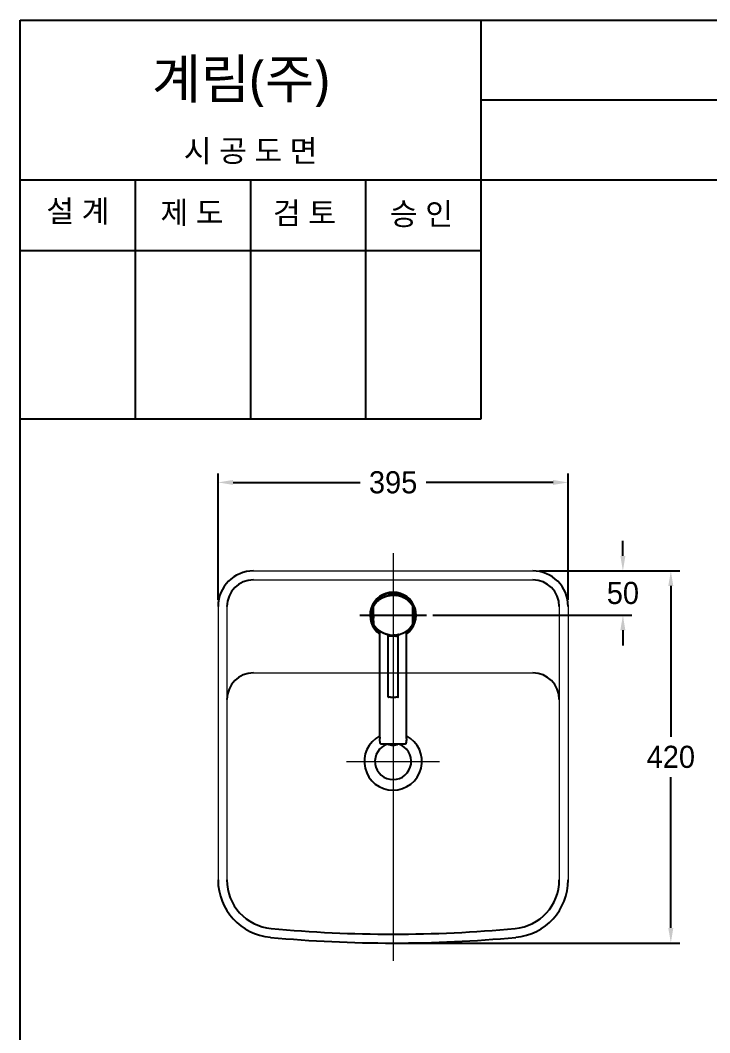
# Model space of a CAD drawing. Header units: millimetres. Extents: x 0 to 1800, y -67 to 2530.
# Drawn here: x 0 to 778, y 1387 to 2530 of the extents above; entities that cross this region are included whole.
import ezdxf
from ezdxf.enums import TextEntityAlignment as Align
from ezdxf.lldxf.tags import DXFTag

# ---------------------------------------------------------------- set-up
doc = ezdxf.new("R2010")
doc.units = ezdxf.units.MM
doc.layers.get('Defpoints').update_dxf_attribs({"color": 1})
for name, color, linetype in [('TEXT', 7, 'Continuous'), ('내부선 및 부속', 4, 'Continuous'), ('도각라인', 7, 'Continuous'), ('외형선', 3, 'Continuous'), ('중심선', 1, 'DASHED')]:
    doc.layers.add(name, color=color, linetype=linetype)
doc.styles.add('____', font='')
doc.styles.add('맑은고딕_통일', font='malgun.ttf', dxfattribs={"height": 25})
doc.styles.get('____').set_extended_font_data('굴림')
tags = doc.linetypes.add('DASHDOT', pattern=[70, 31, -13, 13, -13]).pattern_tags.tags
tags[10:11] = [DXFTag(74, 4), DXFTag(75, 0), DXFTag(340, '0'), DXFTag(46, 0.0), DXFTag(50, 0.0), DXFTag(44, 0.0), DXFTag(45, 0.0)]
tags[8:9] = [DXFTag(74, 4), DXFTag(75, 0), DXFTag(340, '0'), DXFTag(46, 0.0), DXFTag(50, 0.0), DXFTag(44, 0.0), DXFTag(45, 0.0)]
tags[6:7] = [DXFTag(74, 4), DXFTag(75, 0), DXFTag(340, '0'), DXFTag(46, 0.0), DXFTag(50, 0.0), DXFTag(44, 0.0), DXFTag(45, 0.0)]
tags[4:5] = [DXFTag(74, 4), DXFTag(75, 0), DXFTag(340, '0'), DXFTag(46, 0.0), DXFTag(50, 0.0), DXFTag(44, 0.0), DXFTag(45, 0.0)]
tags = doc.linetypes.add('DASHED', pattern=[25.72, 12.86, -12.86]).pattern_tags.tags
tags[6:7] = [DXFTag(74, 4), DXFTag(75, 0), DXFTag(340, '0'), DXFTag(46, 0.0), DXFTag(50, 0.0), DXFTag(44, 0.0), DXFTag(45, 0.0)]
tags[4:5] = [DXFTag(74, 4), DXFTag(75, 0), DXFTag(340, '0'), DXFTag(46, 0.0), DXFTag(50, 0.0), DXFTag(44, 0.0), DXFTag(45, 0.0)]
doc.dimstyles.new('MSADIM', dxfattribs={"dimtxt": 33, "dimasz": 17, "dimexe": 10, "dimexo": 7.5, "dimgap": 10, "dimtad": 0, "dimtih": 1, "dimtoh": 1, "dimdec": 0, "dimzin": 1, "dimdsep": 46, "dimtxsty": '____', "dimcen": 11.25, "dimadec": 0, "dimazin": 0, "dimtfac": 1, "dimtdec": 0, "dimtix": 1, "dimtmove": 0, "dimatfit": 3, "dimfxl": 0, "dimtolj": 1, "dimtzin": 1, "dimarcsym": 0})

# ---------------------------------------------------------------- blocks, each defined once
blk = doc.blocks.new('*D1')
at = {"color": 0, "lineweight": -2}
for p, q in [((585.7, 1908.4), (744.1, 1908.4)), ((734.1, 1891.4), (734.1, 1721.3)), ((734.1, 1505.4), (734.1, 1675.6)), ((428.2, 1488.4), (744.1, 1488.4))]:
    blk.add_line(p, q, dxfattribs=at)
at = {"color": 0}
for points in [[(731.2, 1891.4), (736.9, 1891.4), (734.1, 1908.4)], [(731.2, 1505.4), (736.9, 1505.4), (734.1, 1488.4)]]:
    blk.add_solid(points, dxfattribs=at)
at = {"layer": 'Defpoints', "color": 0}
for p in [(578.2, 1908.4), (734.1, 1908.4), (420.7, 1488.4)]:
    blk.add_point(p, dxfattribs=at)
at = {"color": 0, "insert": (734.1, 1698.4), "char_height": 25, "attachment_point": 5, "style": '____'}
blk.add_mtext('\\A1;420', dxfattribs=at)
blk = doc.blocks.new('*D2')
at = {"color": 0, "lineweight": -2}
for p, q in [((223.2, 1875.9), (223.2, 2018.3)), ((618.2, 1875.9), (618.2, 2018.3)), ((240.2, 2008.3), (383.4, 2008.3)), ((601.2, 2008.3), (458, 2008.3))]:
    blk.add_line(p, q, dxfattribs=at)
at = {"color": 0}
for points in [[(240.2, 2011.1), (240.2, 2005.5), (223.2, 2008.3)], [(601.2, 2011.1), (601.2, 2005.5), (618.2, 2008.3)]]:
    blk.add_solid(points, dxfattribs=at)
at = {"layer": 'Defpoints', "color": 0}
for p in [(618.2, 2008.3), (223.2, 1868.4), (618.2, 1868.4)]:
    blk.add_point(p, dxfattribs=at)
at = {"color": 0, "insert": (420.7, 2008.3), "char_height": 25, "attachment_point": 5, "style": '____'}
blk.add_mtext('\\A1;395', dxfattribs=at)
blk = doc.blocks.new('*D3')
at = {"color": 0, "lineweight": -2}
for p, q in [((680, 1925.4), (680, 1942.4)), ((585.7, 1908.4), (690, 1908.4)), ((465.7, 1858.4), (690, 1858.4)), ((680, 1841.4), (680, 1824.4))]:
    blk.add_line(p, q, dxfattribs=at)
at = {"color": 0}
for points in [[(677.1, 1925.4), (682.8, 1925.4), (680, 1908.4)], [(677.1, 1841.4), (682.8, 1841.4), (680, 1858.4)]]:
    blk.add_solid(points, dxfattribs=at)
at = {"layer": 'Defpoints', "color": 0}
for p in [(578.2, 1908.4), (680, 1908.4), (458.2, 1858.4)]:
    blk.add_point(p, dxfattribs=at)
at = {"color": 0, "insert": (680, 1883.4), "char_height": 25, "attachment_point": 5, "style": '____'}
blk.add_mtext('\\A1;50', dxfattribs=at)

msp = doc.modelspace()

# ---------------------------------------------------------------- linework, layer by layer
at = {"layer": '내부선 및 부속', "lineweight": 18}
for p, q in [((263.2, 1898.4), (578.2, 1898.4)), ((233.2, 1868.4), (233.2, 1559.6)), ((608.2, 1868.4), (608.2, 1559.6)), ((263.2, 1793.4), (578.2, 1793.4))]:
    msp.add_line(p, q, dxfattribs=at)
at = {"layer": '내부선 및 부속', "linetype": 'Continuous', "extrusion": (-1, 3.06162e-16, 0)}
for p, q in [((416.4, 1882), (416.4, 1881)), ((416.4, 1882), (420.8, 1882)), ((416.4, 1881), (420.8, 1881)), ((417.7, 1881), (417.7, 1880.8)), ((420.7, 1884.4), (420.7, 1883.4)), ((420.8, 1882), (425.1, 1882)), ((420.8, 1881), (420.8, 1882)), ((420.8, 1881), (425.1, 1881)), ((423.8, 1880.9), (423.8, 1881)), ((425.1, 1881), (425.1, 1882)), ((405.7, 1720.9), (405.7, 1840.5)), ((435.7, 1720.9), (435.7, 1840.5)), ((414.9, 1835.6), (414.9, 1766.3)), ((426.6, 1766.3), (426.6, 1835.6)), ((417.9, 1765.8), (415.4, 1765.8)), ((417.9, 1765.8), (423.6, 1765.8)), ((426.1, 1765.8), (423.6, 1765.8)), ((405.7, 1720.9), (405.7, 1719.2)), ((435.7, 1719.2), (435.7, 1720.9)), ((406.8, 1713.2), (420.7, 1713.2)), ((420.7, 1713.2), (434.7, 1713.2))]:
    msp.add_line(p, q, dxfattribs=at)
at = {"layer": '내부선 및 부속', "linetype": 'DASHDOT'}
msp.add_line((383.2, 1858.4), (458.2, 1858.4), dxfattribs=at)
at = {"layer": '내부선 및 부속'}
for centre, radius, start, end in [((263.2, 1868.4), 30, 90, 180), ((578.2, 1868.4), 30, 0, 90), ((263.2, 1763.4), 30, 90, 180), ((578.2, 1763.4), 30, 0, 90), ((420.7, 1693.4), 32.5, 117.4864, 62.5136), ((420.7, 1693.4), 20.5, 107.0461, 72.9539), ((288.2, 1559.6), 55, 180, 264.7021), ((553.2, 1559.6), 55, 275.2979, 0), ((420.7, 2988.4), 1490, 264.7021, 275.2979)]:
    msp.add_arc(centre, radius, start, end, dxfattribs=at)
at = {"layer": '내부선 및 부속', "linetype": 'Continuous'}
for centre, radius, start, end in [((420.7, 1858.4), 26, 90, 234.765), ((420.7, 1858.4), 25, 90, 233.1281), ((420.7, 1863.3), 19.2, 99.7692, 103.1156), ((420.7, 1863.3), 19.2, 90, 95.2432), ((420.7, 1858.4), 26, 305.235, 90), ((420.7, 1858.4), 25, 306.8719, 90), ((420.7, 1863.3), 19.2, 84.7749, 90), ((420.7, 1863.3), 19.2, 76.8844, 80.2618), ((415.4, 1766.3), 0.5, 180, 270), ((426.1, 1766.3), 0.5, 270, 0)]:
    msp.add_arc(centre, radius, start, end, dxfattribs=at)
at = {"layer": '내부선 및 부속', "linetype": 'Continuous', "extrusion": (0, 0, -1)}
for start, end in [(74.2191, 81.9112), (98.0888, 101.3034), (350.1619, 10.3106), (170.3222, 189.7144)]:
    msp.add_arc((-420.7, 1858.4), 22.8, start, end, dxfattribs=at)
at = {"layer": '내부선 및 부속', "linetype": 'Continuous'}
for centre, major_axis, ratio, start_param, end_param in [((420.7, 1863.3), (0, 19.2), 0.015039, 6.054274, 6.283185), ((420.7, 1721.2), (-11.8, 0), 0.803557, 1.010091, 1.570796), ((420.7, 1721.2), (-11.8, 0), 0.803557, 1.570796, 2.131502)]:
    msp.add_ellipse(centre, major_axis=major_axis, ratio=ratio, start_param=start_param, end_param=end_param, dxfattribs=at)
at = {"layer": '내부선 및 부속', "linetype": 'Continuous', "extrusion": (0, 0, -1)}
for centre, start_param, end_param in [((420.7, 1720.9), 1.570796, 1.57082), ((420.7, 1719.2), 1.308008, 1.570812), ((420.7, 1719.2), 4.712373, 4.975177)]:
    msp.add_ellipse(centre, major_axis=(0, -20.2), ratio=0.740741, start_param=start_param, end_param=end_param, dxfattribs=at)
at = {"layer": '내부선 및 부속', "linetype": 'Continuous'}
for points, knots in [([(404.6, 1875.5), (404.5, 1875.4), (403.6, 1874.8), (402.1, 1873.4), (400.1, 1871.2), (398.9, 1869.5), (398.4, 1868.5)], [0, 0, 0, 0, 0.059469, 0.340099, 0.661695, 1, 1, 1, 1]), ([(404.6, 1875.5), (404.7, 1875.6), (404.9, 1875.7), (405.2, 1876), (405.8, 1876.4), (406.5, 1876.9), (407.1, 1877.3), (407.9, 1877.7), (408.7, 1878.1), (409.5, 1878.6), (410.1, 1878.8), (410.6, 1879), (410.8, 1879.1), (411, 1879.2), (411.2, 1879.3), (411.4, 1879.4), (411.6, 1879.4), (411.8, 1879.5), (412, 1879.6), (412.2, 1879.6), (412.3, 1879.7), (412.5, 1879.8), (412.7, 1879.8), (412.9, 1879.9), (413.1, 1880), (413.3, 1880), (413.5, 1880.1), (413.7, 1880.1), (413.9, 1880.2), (414.1, 1880.2), (414.3, 1880.3), (414.4, 1880.3), (414.6, 1880.4), (414.8, 1880.4), (415, 1880.4), (415.2, 1880.5), (415.4, 1880.5), (415.6, 1880.6), (415.7, 1880.6), (415.9, 1880.6), (416.1, 1880.7), (416.3, 1880.7), (416.5, 1880.7), (416.6, 1880.8), (416.8, 1880.8), (417, 1880.8), (417.2, 1880.8), (417.3, 1880.9), (417.5, 1880.9), (417.7, 1880.9), (417.8, 1880.9), (418, 1880.9), (418.2, 1881), (418.3, 1881), (418.5, 1881), (418.7, 1881), (418.8, 1881), (419, 1881), (419.2, 1881), (419.3, 1881), (419.5, 1881), (419.6, 1881.1), (419.8, 1881.1), (420, 1881.1), (420.1, 1881.1), (420.3, 1881.1), (420.4, 1881.1), (420.6, 1881.1), (420.7, 1881.1), (420.7, 1881.1)], [0, 0, 0, 0, 0.005294, 0.043779, 0.084881, 0.128601, 0.174936, 0.223886, 0.275451, 0.329629, 0.386419, 0.398888, 0.411291, 0.423627, 0.435897, 0.4481, 0.460236, 0.472306, 0.48431, 0.496247, 0.508117, 0.519921, 0.531658, 0.543329, 0.554934, 0.566472, 0.577944, 0.589349, 0.600688, 0.611961, 0.623168, 0.634308, 0.645382, 0.65639, 0.667331, 0.678206, 0.689016, 0.699759, 0.710435, 0.721046, 0.73159, 0.742068, 0.752481, 0.762826, 0.773106, 0.78332, 0.793467, 0.803549, 0.813564, 0.823513, 0.833396, 0.843213, 0.852964, 0.862649, 0.872268, 0.88182, 0.891307, 0.900728, 0.910082, 0.919371, 0.928593, 0.93775, 0.946841, 0.955865, 0.964824, 0.973717, 0.982544, 0.991305, 1, 1, 1, 1]), ([(419, 1882.4), (419, 1882.4), (419, 1882.4), (419, 1882.4), (419, 1882.4), (418.9, 1882.4), (418.9, 1882.4), (418.9, 1882.4), (418.9, 1882.4), (418.9, 1882.4), (418.9, 1882.4), (418.9, 1882.4), (418.8, 1882.4), (418.8, 1882.4), (418.8, 1882.4), (418.8, 1882.4), (418.8, 1882.4), (418.7, 1882.3), (418.7, 1882.3), (418.6, 1882.3), (418.6, 1882.3), (418.6, 1882.3), (418.6, 1882.3), (418.5, 1882.3), (418.5, 1882.3), (418.4, 1882.3), (418.4, 1882.3), (418.4, 1882.3), (418.4, 1882.3), (418.3, 1882.3), (418.3, 1882.3), (418.2, 1882.3), (418.2, 1882.3), (418.2, 1882.3), (418.1, 1882.3), (418.1, 1882.3), (418.1, 1882.3), (418, 1882.3), (418, 1882.2), (417.9, 1882.2), (417.9, 1882.2), (417.9, 1882.2), (417.9, 1882.2), (417.9, 1882.2), (417.8, 1882.2), (417.8, 1882.2), (417.7, 1882.2), (417.7, 1882.2), (417.7, 1882.2), (417.6, 1882.2), (417.6, 1882.2), (417.6, 1882.2), (417.6, 1882.2), (417.6, 1882.2), (417.5, 1882.2), (417.5, 1882.2), (417.5, 1882.2), (417.5, 1882.2), (417.5, 1882.2), (417.5, 1882.2), (417.5, 1882.2)], [0, 0, 0, 0, 0.0625, 0.0625, 0.09375, 0.09375, 0.109375, 0.109375, 0.125, 0.125, 0.1875, 0.1875, 0.203125, 0.203125, 0.21875, 0.21875, 0.25, 0.25, 0.3125, 0.3125, 0.328125, 0.328125, 0.34375, 0.375, 0.40625, 0.40625, 0.421875, 0.421875, 0.4375, 0.4375, 0.5, 0.5, 0.53125, 0.53125, 0.546875, 0.546875, 0.5625, 0.5625, 0.625, 0.625, 0.640625, 0.640625, 0.65625, 0.65625, 0.6875, 0.6875, 0.75, 0.75, 0.78125, 0.78125, 0.8125, 0.84375, 0.84375, 0.875, 0.875, 0.9375, 0.9375, 0.96875, 0.96875, 1, 1, 1, 1]), ([(441.4, 1871), (441.4, 1871), (441.3, 1871), (441.3, 1871.1), (441.2, 1871.2), (441.1, 1871.3), (441.1, 1871.4), (441, 1871.5), (440.9, 1871.5), (440.9, 1871.6), (440.8, 1871.7), (440.7, 1871.8), (440.7, 1871.9), (440.6, 1871.9), (440.5, 1872), (440.4, 1872.1), (440.4, 1872.2), (440.3, 1872.3), (440.2, 1872.4), (440.1, 1872.5), (440.1, 1872.5), (440, 1872.6), (439.9, 1872.7), (439.8, 1872.8), (439.8, 1872.9), (439.7, 1873), (439.6, 1873), (439.5, 1873.1), (439.4, 1873.2), (439.4, 1873.3), (439.3, 1873.4), (439.2, 1873.5), (439.1, 1873.5), (439, 1873.6), (438.9, 1873.7), (438.9, 1873.8), (438.7, 1873.9), (438.5, 1874.1), (438.3, 1874.3), (438.1, 1874.5), (437.8, 1874.7), (437.6, 1874.9), (437.3, 1875.1), (437.1, 1875.4), (436.8, 1875.6), (436.6, 1875.7), (436.3, 1875.9), (436, 1876.1), (435.8, 1876.3), (435.5, 1876.5), (435.3, 1876.7), (435, 1876.9), (434.7, 1877), (434.4, 1877.2), (434.2, 1877.4), (433.9, 1877.5), (433.6, 1877.7), (433.4, 1877.8), (433.3, 1877.9), (433.3, 1877.9), (433.3, 1877.9), (433.3, 1877.9), (433.3, 1877.9), (433.3, 1877.9), (433.3, 1877.9), (433.3, 1877.9), (433.3, 1877.9), (433.3, 1877.9), (433.2, 1877.9), (433.2, 1877.9), (433.2, 1877.9), (433.2, 1877.9), (433.2, 1877.9), (433.2, 1877.9), (433.2, 1877.9), (433.1, 1877.9), (433.1, 1878), (433.1, 1878), (433.1, 1878), (433.1, 1878), (433, 1878), (433, 1878), (433, 1878), (433, 1878), (433, 1878.1), (432.9, 1878.1), (432.9, 1878.1), (432.9, 1878.1), (432.8, 1878.1), (432.8, 1878.1), (432.8, 1878.1), (432.7, 1878.2), (432.7, 1878.2), (432.7, 1878.2), (432.6, 1878.2), (432.6, 1878.2), (432.6, 1878.2), (432.5, 1878.3), (432.5, 1878.3), (432.5, 1878.3), (432.4, 1878.3), (432.4, 1878.3), (432.3, 1878.4), (432.3, 1878.4), (432.3, 1878.4), (432.2, 1878.4), (432.2, 1878.4), (432.1, 1878.5), (432.1, 1878.5), (432, 1878.5), (432, 1878.5), (431.9, 1878.6), (431.9, 1878.6), (431.8, 1878.6), (431.8, 1878.6), (431.7, 1878.7), (431.7, 1878.7), (431.6, 1878.7), (431.6, 1878.7), (431.5, 1878.8), (431.4, 1878.8), (431.4, 1878.8), (431.3, 1878.8), (431.3, 1878.9), (431.2, 1878.9), (431.1, 1878.9), (431.1, 1879), (431, 1879), (430.9, 1879), (430.9, 1879), (430.8, 1879.1), (430.7, 1879.1), (430.7, 1879.1), (430.6, 1879.2), (430.5, 1879.2), (430.4, 1879.2), (430.4, 1879.2), (430.3, 1879.3), (430.2, 1879.3), (430.1, 1879.3), (430.1, 1879.4), (430, 1879.4), (429.9, 1879.4), (429.8, 1879.4), (429.7, 1879.5), (429.7, 1879.5), (429.6, 1879.5), (429.5, 1879.6), (429.4, 1879.6), (429.3, 1879.6), (429.2, 1879.7), (429.1, 1879.7), (429.1, 1879.7), (429, 1879.8), (428.9, 1879.8), (428.8, 1879.8), (428.7, 1879.8), (428.6, 1879.9), (428.5, 1879.9), (428.4, 1879.9), (428.3, 1880), (428.2, 1880), (428.1, 1880), (428, 1880.1), (427.9, 1880.1), (427.8, 1880.1), (427.7, 1880.1), (427.6, 1880.2), (427.5, 1880.2), (427.4, 1880.2), (427.2, 1880.3), (427.1, 1880.3), (427, 1880.3), (426.9, 1880.3), (426.8, 1880.4), (426.7, 1880.4), (426.6, 1880.4), (426.5, 1880.4), (426.3, 1880.5), (426.2, 1880.5), (426.1, 1880.5), (426, 1880.5), (425.9, 1880.6), (425.7, 1880.6), (425.6, 1880.6), (425.5, 1880.6), (425.4, 1880.7), (425.2, 1880.7), (425.1, 1880.7), (425, 1880.7), (424.8, 1880.8), (424.7, 1880.8), (424.6, 1880.8), (424.4, 1880.8), (424.3, 1880.8), (424.2, 1880.9), (424, 1880.9), (423.9, 1880.9), (423.8, 1880.9), (423.6, 1880.9), (423.5, 1880.9), (423.3, 1881), (423.2, 1881), (423, 1881), (422.9, 1881), (422.7, 1881), (422.6, 1881), (422.4, 1881), (422.3, 1881), (422.1, 1881), (422, 1881), (421.8, 1881.1), (421.7, 1881.1), (421.5, 1881.1), (421.4, 1881.1), (421.2, 1881.1), (421, 1881.1), (420.9, 1881.1), (420.8, 1881.1), (420.7, 1881.1)], [0, 0, 0, 0, 0.003831, 0.008206, 0.012603, 0.017022, 0.021464, 0.025928, 0.030415, 0.034923, 0.039454, 0.044007, 0.048582, 0.053178, 0.057796, 0.062435, 0.067096, 0.071779, 0.076482, 0.081207, 0.085952, 0.090718, 0.095505, 0.100312, 0.105139, 0.109986, 0.114852, 0.119738, 0.124643, 0.129567, 0.13451, 0.139471, 0.144451, 0.149448, 0.154463, 0.159496, 0.164547, 0.178082, 0.191602, 0.205107, 0.218601, 0.232085, 0.245563, 0.259036, 0.272507, 0.285978, 0.299452, 0.312931, 0.326419, 0.339917, 0.35343, 0.366961, 0.38051, 0.394075, 0.407654, 0.421243, 0.43484, 0.448442, 0.448554, 0.448708, 0.448903, 0.44914, 0.449419, 0.44974, 0.450102, 0.450506, 0.450952, 0.451439, 0.451968, 0.452539, 0.453152, 0.453806, 0.454502, 0.455239, 0.456019, 0.45684, 0.457702, 0.458607, 0.459553, 0.460541, 0.46157, 0.462641, 0.463754, 0.464909, 0.466105, 0.467343, 0.468622, 0.469943, 0.471306, 0.47271, 0.474156, 0.475644, 0.477173, 0.478744, 0.480356, 0.48201, 0.483706, 0.485443, 0.487221, 0.489041, 0.490903, 0.492805, 0.49475, 0.496735, 0.498762, 0.50083, 0.50294, 0.50509, 0.507282, 0.509515, 0.51179, 0.514105, 0.516461, 0.518859, 0.521298, 0.523777, 0.526298, 0.52886, 0.531463, 0.534107, 0.536792, 0.539518, 0.542285, 0.545093, 0.547942, 0.550832, 0.553764, 0.556736, 0.559749, 0.562803, 0.565898, 0.569034, 0.572211, 0.575429, 0.578689, 0.581989, 0.58533, 0.588713, 0.592136, 0.5956, 0.599106, 0.602652, 0.606239, 0.609868, 0.613537, 0.617247, 0.620999, 0.624791, 0.628624, 0.632499, 0.636414, 0.64037, 0.644367, 0.648406, 0.652485, 0.656605, 0.660767, 0.664969, 0.669212, 0.673496, 0.677822, 0.682188, 0.686596, 0.691044, 0.695534, 0.700064, 0.704636, 0.709249, 0.713903, 0.718598, 0.723335, 0.728112, 0.732931, 0.737791, 0.742692, 0.747635, 0.752619, 0.757644, 0.762711, 0.767819, 0.772969, 0.77816, 0.783393, 0.788667, 0.793983, 0.799341, 0.804741, 0.810182, 0.815665, 0.821191, 0.826758, 0.832367, 0.838018, 0.843712, 0.849448, 0.855226, 0.861047, 0.86691, 0.872815, 0.878763, 0.884754, 0.890788, 0.896864, 0.902984, 0.909146, 0.915352, 0.921601, 0.927893, 0.934229, 0.940608, 0.947031, 0.953498, 0.960008, 0.966563, 0.973162, 0.979805, 0.986492, 0.993224, 1, 1, 1, 1]), ([(420.7, 1881.1), (420.7, 1881.1), (420.7, 1881.1), (420.7, 1880.9), (420.7, 1880.7), (420.7, 1880.6), (420.7, 1880.5)], [0, 0, 0, 0, 0.249645, 0.499764, 0.749882, 1, 1, 1, 1]), ([(424, 1882.2), (424, 1882.2), (424, 1882.2), (424, 1882.2), (424, 1882.2), (423.9, 1882.2), (423.9, 1882.2), (423.9, 1882.2), (423.9, 1882.2), (423.9, 1882.2), (423.9, 1882.2), (423.9, 1882.2), (423.8, 1882.2), (423.8, 1882.2), (423.8, 1882.2), (423.8, 1882.2), (423.8, 1882.2), (423.7, 1882.2), (423.7, 1882.2), (423.6, 1882.2), (423.6, 1882.2), (423.6, 1882.2), (423.6, 1882.2), (423.5, 1882.2), (423.5, 1882.2), (423.4, 1882.3), (423.4, 1882.3), (423.4, 1882.3), (423.4, 1882.3), (423.3, 1882.3), (423.3, 1882.3), (423.2, 1882.3), (423.2, 1882.3), (423.2, 1882.3), (423.1, 1882.3), (423.1, 1882.3), (423.1, 1882.3), (423, 1882.3), (423, 1882.3), (422.9, 1882.3), (422.9, 1882.3), (422.9, 1882.3), (422.9, 1882.3), (422.9, 1882.3), (422.8, 1882.3), (422.8, 1882.3), (422.7, 1882.3), (422.7, 1882.4), (422.7, 1882.4), (422.6, 1882.4), (422.6, 1882.4), (422.6, 1882.4), (422.6, 1882.4), (422.5, 1882.4), (422.5, 1882.4), (422.5, 1882.4), (422.5, 1882.4), (422.5, 1882.4), (422.5, 1882.4), (422.5, 1882.4), (422.5, 1882.4)], [0, 0, 0, 0, 0.0625, 0.0625, 0.09375, 0.09375, 0.109375, 0.109375, 0.125, 0.125, 0.1875, 0.1875, 0.203125, 0.203125, 0.21875, 0.21875, 0.25, 0.25, 0.3125, 0.3125, 0.328125, 0.328125, 0.34375, 0.375, 0.40625, 0.40625, 0.421875, 0.421875, 0.4375, 0.4375, 0.5, 0.5, 0.53125, 0.53125, 0.546875, 0.546875, 0.5625, 0.5625, 0.625, 0.625, 0.640625, 0.640625, 0.65625, 0.65625, 0.6875, 0.6875, 0.75, 0.75, 0.78125, 0.78125, 0.8125, 0.84375, 0.84375, 0.875, 0.875, 0.9375, 0.9375, 0.96875, 0.96875, 1, 1, 1, 1]), ([(398.4, 1862.6), (398.4, 1862.6), (398.4, 1862.6), (398.4, 1862.7), (398.4, 1862.8), (398.4, 1862.8), (398.4, 1862.9), (398.4, 1862.9), (398.4, 1863), (398.4, 1863), (398.4, 1863.1), (398.4, 1863.1), (398.4, 1863.2), (398.4, 1863.3), (398.4, 1863.3), (398.4, 1863.4), (398.4, 1863.4), (398.4, 1863.5), (398.4, 1863.5), (398.4, 1863.6), (398.4, 1863.7), (398.4, 1863.7), (398.4, 1863.8), (398.4, 1863.8), (398.4, 1863.9), (398.4, 1863.9), (398.4, 1864), (398.4, 1864.1), (398.4, 1864.1), (398.4, 1864.2), (398.4, 1864.2), (398.4, 1864.3), (398.4, 1864.4), (398.4, 1864.4), (398.4, 1864.5), (398.4, 1864.5), (398.4, 1864.6), (398.4, 1864.7), (398.4, 1864.7), (398.4, 1864.8), (398.4, 1864.8), (398.4, 1864.9), (398.4, 1865), (398.4, 1865), (398.4, 1865.1), (398.4, 1865.1), (398.4, 1865.2), (398.4, 1865.3), (398.4, 1865.3), (398.4, 1865.4), (398.4, 1865.5), (398.4, 1865.5), (398.4, 1865.6), (398.4, 1865.6), (398.4, 1865.7), (398.4, 1865.8), (398.4, 1865.8), (398.4, 1865.9), (398.4, 1866), (398.4, 1866), (398.4, 1866.1), (398.4, 1866.1), (398.4, 1866.2), (398.4, 1866.3), (398.4, 1866.3), (398.4, 1866.4), (398.4, 1866.5), (398.4, 1866.5), (398.4, 1866.6), (398.4, 1866.7), (398.4, 1866.7), (398.4, 1866.8), (398.4, 1866.9), (398.4, 1866.9), (398.4, 1867), (398.4, 1867.1), (398.4, 1867.1), (398.4, 1867.2), (398.4, 1867.3), (398.4, 1867.3), (398.4, 1867.4), (398.4, 1867.5), (398.4, 1867.5), (398.4, 1867.6), (398.4, 1867.6), (398.4, 1867.7), (398.4, 1867.8), (398.4, 1867.9), (398.4, 1867.9), (398.4, 1868), (398.4, 1868.1), (398.4, 1868.1), (398.4, 1868.2), (398.4, 1868.3), (398.4, 1868.3), (398.4, 1868.4), (398.4, 1868.5), (398.4, 1868.5), (398.4, 1868.5)], [0, 0, 0, 0, 0.01106, 0.022107, 0.033141, 0.044161, 0.055168, 0.066161, 0.077142, 0.088108, 0.099062, 0.110002, 0.120929, 0.131842, 0.142743, 0.153629, 0.164502, 0.175362, 0.186209, 0.197042, 0.207861, 0.218667, 0.22946, 0.240239, 0.251005, 0.261757, 0.272496, 0.283222, 0.293933, 0.304632, 0.315316, 0.325988, 0.336645, 0.34729, 0.35792, 0.368537, 0.379141, 0.389731, 0.400307, 0.41087, 0.421419, 0.431955, 0.442477, 0.452985, 0.46348, 0.473961, 0.484429, 0.494882, 0.505322, 0.515749, 0.526162, 0.536561, 0.546946, 0.557318, 0.567676, 0.578021, 0.588351, 0.598668, 0.608971, 0.619261, 0.629536, 0.639798, 0.650046, 0.660281, 0.670501, 0.680708, 0.690901, 0.70108, 0.711246, 0.721397, 0.731535, 0.741659, 0.751769, 0.761865, 0.771948, 0.782016, 0.792071, 0.802111, 0.812138, 0.822151, 0.83215, 0.842135, 0.852107, 0.862064, 0.872007, 0.881937, 0.891852, 0.901754, 0.911641, 0.921515, 0.931375, 0.94122, 0.951052, 0.96087, 0.970673, 0.980463, 0.990238, 1, 1, 1, 1]), ([(398.4, 1868.5), (398.4, 1868.5), (398.4, 1868.5), (398.4, 1868.5), (398.4, 1868.5), (398.4, 1868.5)], [0, 0, 0, 0, 0.5, 0.5, 1, 1, 1, 1]), ([(443.1, 1862.6), (443.1, 1862.6), (443.1, 1862.7), (443.1, 1862.7), (443.1, 1862.8), (443.1, 1862.9), (443.1, 1863), (443.1, 1863), (443.1, 1863.1), (443.1, 1863.2), (443.1, 1863.3), (443.1, 1863.3), (443.1, 1863.4), (443.1, 1863.5), (443.1, 1863.6), (443.1, 1863.7), (443.1, 1863.8), (443.1, 1863.9), (443.1, 1864.1), (443.1, 1864.4), (443.1, 1864.7), (443.1, 1865.1), (443.1, 1865.4), (443.1, 1865.6), (443.1, 1865.7), (443.1, 1865.8), (443.1, 1865.9), (443.1, 1866), (443.1, 1866.1), (443.1, 1866.2), (443.1, 1866.3), (443.1, 1866.4), (443.1, 1866.5), (443.1, 1866.6), (443.1, 1866.8), (443.1, 1866.9), (443.1, 1867), (443.1, 1867.1), (443.1, 1867.2), (443.1, 1867.4), (443.1, 1867.5), (443.1, 1867.6), (443.1, 1867.7), (443.1, 1867.9), (443.1, 1868), (443.1, 1868.1), (443.1, 1868.3), (443.1, 1868.4), (443.1, 1868.5), (443.1, 1868.5)], [0, 0, 0, 0, 0.014424, 0.028955, 0.043594, 0.058341, 0.073195, 0.088159, 0.103231, 0.118413, 0.133705, 0.149107, 0.164619, 0.180242, 0.195977, 0.211824, 0.227784, 0.243856, 0.293519, 0.346524, 0.402886, 0.462621, 0.525749, 0.542815, 0.559972, 0.57722, 0.594561, 0.611993, 0.629518, 0.647136, 0.664847, 0.682651, 0.700549, 0.718541, 0.736628, 0.75481, 0.773087, 0.79146, 0.809929, 0.828495, 0.847157, 0.865917, 0.884775, 0.903731, 0.922786, 0.941939, 0.961193, 0.980546, 1, 1, 1, 1]), ([(443.1, 1868.5), (443.1, 1868.5), (443.1, 1868.5), (443.1, 1868.5), (443.1, 1868.5), (443.1, 1868.5)], [0, 0, 0, 0, 0.5, 0.5, 1, 1, 1, 1]), ([(398.3, 1861.4), (398.3, 1861.5), (398.3, 1861.6), (398.3, 1861.7), (398.4, 1861.8), (398.4, 1862), (398.4, 1862.1), (398.4, 1862.3), (398.4, 1862.4), (398.4, 1862.5), (398.4, 1862.6)], [0, 0, 0, 0, 0.117598, 0.237295, 0.359099, 0.483017, 0.609058, 0.737229, 0.86754, 1, 1, 1, 1]), ([(398.4, 1854.5), (398.4, 1854.5), (398.4, 1854.5), (398.4, 1854.6), (398.4, 1854.7), (398.4, 1854.7), (398.4, 1854.8), (398.4, 1854.9), (398.4, 1855), (398.4, 1855), (398.4, 1855.1), (398.4, 1855.2), (398.4, 1855.2), (398.4, 1855.3), (398.4, 1855.3)], [0, 0, 0, 0, 0.081189, 0.16369, 0.247504, 0.33263, 0.41907, 0.506823, 0.59485, 0.680544, 0.763905, 0.844934, 0.923632, 1, 1, 1, 1]), ([(398.4, 1851.9), (398.4, 1851.9), (398.4, 1851.9), (398.4, 1852), (398.4, 1852), (398.4, 1852.1), (398.4, 1852.2), (398.4, 1852.2), (398.4, 1852.3), (398.4, 1852.4), (398.4, 1852.4), (398.4, 1852.5), (398.4, 1852.6), (398.4, 1852.6), (398.4, 1852.7), (398.4, 1852.8), (398.4, 1852.9), (398.4, 1852.9), (398.4, 1853), (398.4, 1853.1), (398.4, 1853.2), (398.4, 1853.4), (398.4, 1853.6), (398.4, 1853.7), (398.4, 1853.9), (398.4, 1854.1), (398.4, 1854.4), (398.4, 1854.5)], [0, 0, 0, 0, 0.019153, 0.039028, 0.059626, 0.080947, 0.10299, 0.125757, 0.149246, 0.173458, 0.198392, 0.224049, 0.25043, 0.277532, 0.305358, 0.333906, 0.363177, 0.393171, 0.423887, 0.455326, 0.487488, 0.570544, 0.640418, 0.697109, 0.740618, 0.879871, 1, 1, 1, 1]), ([(398.4, 1851.9), (398.4, 1851.6), (398.4, 1851.3), (398.4, 1850.8), (398.4, 1850.5), (398.4, 1849.6), (398.4, 1849), (398.4, 1848.3)], [0, 0, 0, 0, 0.25, 0.25, 0.5, 0.5, 1, 1, 1, 1]), ([(443.1, 1861.4), (443.1, 1861.4), (443.1, 1861.5), (443.1, 1861.6), (443.1, 1861.7), (443.1, 1861.8), (443.1, 1861.9), (443.1, 1862), (443.1, 1862.1), (443.1, 1862.2), (443.1, 1862.3), (443.1, 1862.4), (443.1, 1862.5), (443.1, 1862.6), (443.1, 1862.6)], [0, 0, 0, 0, 0.077366, 0.155805, 0.23532, 0.315915, 0.397592, 0.480357, 0.564212, 0.649162, 0.735212, 0.822365, 0.910626, 1, 1, 1, 1]), ([(443.1, 1854.5), (443.1, 1854.5), (443.1, 1854.5), (443.1, 1854.6), (443.1, 1854.7), (443.1, 1854.7), (443.1, 1854.8), (443.1, 1854.9), (443.1, 1854.9), (443.1, 1855), (443.1, 1855.1), (443.1, 1855.1)], [0, 0, 0, 0, 0.124337, 0.243653, 0.357942, 0.467199, 0.571421, 0.670601, 0.780507, 0.890441, 1, 1, 1, 1]), ([(443.1, 1851.9), (443.1, 1851.9), (443.1, 1851.9), (443.1, 1852), (443.1, 1852), (443.1, 1852.1), (443.1, 1852.2), (443.1, 1852.2), (443.1, 1852.3), (443.1, 1852.3), (443.1, 1852.4), (443.1, 1852.4), (443.1, 1852.5), (443.1, 1852.5), (443.1, 1852.6), (443.1, 1852.6), (443.1, 1852.7), (443.1, 1852.7), (443.1, 1852.8), (443.1, 1852.8), (443.1, 1852.9), (443.1, 1852.9), (443.1, 1853), (443.1, 1853), (443.1, 1853.1), (443.1, 1853.1), (443.1, 1853.2), (443.1, 1853.3), (443.1, 1853.5), (443.1, 1853.7), (443.1, 1854), (443.1, 1854.2), (443.1, 1854.4), (443.1, 1854.5)], [0, 0, 0, 0, 0.020289, 0.040466, 0.060532, 0.080487, 0.10033, 0.120063, 0.139686, 0.159198, 0.178601, 0.197893, 0.217076, 0.23615, 0.255114, 0.27397, 0.292716, 0.311354, 0.329884, 0.348306, 0.366619, 0.384825, 0.402923, 0.420914, 0.438798, 0.456574, 0.474244, 0.491806, 0.594173, 0.696139, 0.797743, 0.899018, 1, 1, 1, 1]), ([(443.1, 1848.3), (443.1, 1849), (443.1, 1849.6), (443.1, 1850.5), (443.1, 1850.8), (443.1, 1851.3), (443.1, 1851.6), (443.1, 1851.9)], [0, 0, 0, 0, 0.5, 0.5, 0.75, 0.75, 1, 1, 1, 1]), ([(416.1, 1836.2), (416.1, 1836.2), (416, 1836.2), (416, 1836.2), (415.9, 1836.2), (415.8, 1836.3), (415.7, 1836.3), (415.6, 1836.3), (415.6, 1836.3), (415.5, 1836.3), (415.4, 1836.3), (415.3, 1836.4), (415.2, 1836.4), (415.1, 1836.4), (415.1, 1836.4), (415, 1836.4), (414.9, 1836.4), (414.8, 1836.5), (414.7, 1836.5), (414.6, 1836.5), (414.6, 1836.5), (414.5, 1836.5), (414.4, 1836.6), (414.3, 1836.6), (414.2, 1836.6), (414.1, 1836.6), (414, 1836.7), (414, 1836.7), (413.9, 1836.7), (413.8, 1836.7), (413.7, 1836.7), (413.6, 1836.8), (413.5, 1836.8), (413.4, 1836.8), (413.3, 1836.8), (413.3, 1836.9), (413.2, 1836.9), (413.1, 1836.9), (413, 1837), (412.9, 1837), (412.8, 1837), (412.7, 1837), (412.6, 1837.1), (412.5, 1837.1), (412.5, 1837.1), (412.4, 1837.2), (412.3, 1837.2), (412.2, 1837.2), (412.1, 1837.2), (412, 1837.3), (411.9, 1837.3), (411.8, 1837.3), (411.7, 1837.4), (411.6, 1837.4), (411.5, 1837.4), (411.5, 1837.5), (411.4, 1837.5), (411.3, 1837.5), (411.2, 1837.6), (411.1, 1837.6), (411, 1837.7), (410.9, 1837.7), (410.8, 1837.7), (410.7, 1837.8), (410.6, 1837.8), (410.5, 1837.8), (410.4, 1837.9), (410.3, 1837.9), (410.2, 1838), (410.1, 1838), (410.1, 1838.1), (410, 1838.1), (409.9, 1838.1), (409.8, 1838.2), (409.7, 1838.2), (409.6, 1838.3), (409.5, 1838.3), (409.4, 1838.4), (409.3, 1838.4), (409.2, 1838.5), (409.1, 1838.5), (409, 1838.5), (408.9, 1838.6), (408.8, 1838.6), (408.7, 1838.7), (408.6, 1838.7), (408.5, 1838.8), (408.4, 1838.8), (408.3, 1838.9), (408.2, 1838.9), (408.1, 1839), (408, 1839), (407.9, 1839.1), (407.9, 1839.2), (407.8, 1839.2), (407.7, 1839.3), (407.6, 1839.3), (407.5, 1839.4), (407.4, 1839.4), (407.3, 1839.5), (407.2, 1839.6), (407.1, 1839.6), (407, 1839.7), (406.9, 1839.7), (406.8, 1839.8), (406.7, 1839.9), (406.6, 1839.9), (406.5, 1840), (406.4, 1840.1), (406.2, 1840.2), (406, 1840.3), (405.8, 1840.4), (405.6, 1840.6), (405.4, 1840.7), (405.2, 1840.9), (405, 1841), (404.8, 1841.1), (404.6, 1841.3), (404.5, 1841.4), (404.3, 1841.6), (404.1, 1841.7), (403.9, 1841.9), (403.8, 1842), (403.6, 1842.2), (403.4, 1842.3), (403.3, 1842.4), (403.1, 1842.6), (402.9, 1842.7), (402.8, 1842.9), (402.6, 1843), (402.5, 1843.2), (402.3, 1843.3), (402.2, 1843.5), (402, 1843.6), (401.9, 1843.8), (401.7, 1843.9), (401.6, 1844.1), (401.5, 1844.2), (401.3, 1844.4), (401.2, 1844.5), (401.1, 1844.7), (400.9, 1844.8), (400.8, 1844.9), (400.8, 1845), (400.8, 1845)], [0, 0, 0, 0, 0.004511, 0.009039, 0.013585, 0.018149, 0.02273, 0.027329, 0.031946, 0.036581, 0.041233, 0.045904, 0.050591, 0.055297, 0.06002, 0.064761, 0.06952, 0.074297, 0.079091, 0.083903, 0.088733, 0.09358, 0.098446, 0.103329, 0.10823, 0.113148, 0.118084, 0.123038, 0.12801, 0.133, 0.138007, 0.143032, 0.148075, 0.153136, 0.158214, 0.16331, 0.168424, 0.173556, 0.178706, 0.183873, 0.189058, 0.194261, 0.199481, 0.20472, 0.209976, 0.21525, 0.220542, 0.225851, 0.231179, 0.236524, 0.241887, 0.247268, 0.252666, 0.258083, 0.263517, 0.268969, 0.274439, 0.279926, 0.285432, 0.290955, 0.296496, 0.302055, 0.307632, 0.313226, 0.318839, 0.324469, 0.330117, 0.335783, 0.341467, 0.347169, 0.352888, 0.358626, 0.364381, 0.370154, 0.375945, 0.381754, 0.387581, 0.393425, 0.399288, 0.405168, 0.411067, 0.416983, 0.422917, 0.428869, 0.43484, 0.440828, 0.446834, 0.452858, 0.4589, 0.46496, 0.471038, 0.477133, 0.483247, 0.489379, 0.49553, 0.501698, 0.507884, 0.514088, 0.52031, 0.526551, 0.532809, 0.539086, 0.545381, 0.551694, 0.558025, 0.564374, 0.570742, 0.577127, 0.583531, 0.597138, 0.610658, 0.624092, 0.637439, 0.650699, 0.663872, 0.676959, 0.689959, 0.702872, 0.715698, 0.728437, 0.741089, 0.753654, 0.766132, 0.778522, 0.790826, 0.803043, 0.815172, 0.827214, 0.839169, 0.851036, 0.862816, 0.874509, 0.886114, 0.897631, 0.909061, 0.920404, 0.931659, 0.942826, 0.953906, 0.964898, 0.975803, 0.98662, 0.997349, 1, 1, 1, 1]), ([(425.3, 1836.2), (425.8, 1836.3), (426.5, 1836.4), (427.1, 1836.6), (427.6, 1836.7), (428.7, 1837), (429.8, 1837.4), (431.1, 1837.9), (431.5, 1838.1), (432.3, 1838.5), (432.7, 1838.7), (433.6, 1839.1), (434, 1839.4), (434.6, 1839.7), (434.8, 1839.8), (435.1, 1840.1), (435.3, 1840.2), (435.9, 1840.6), (436.3, 1840.9), (437, 1841.4), (437.4, 1841.7), (438, 1842.3), (438.3, 1842.5), (438.6, 1842.8)], [0, 0, 0, 0, 0.092166, 0.138249, 0.138249, 0.184332, 0.368664, 0.368664, 0.460829, 0.460829, 0.552995, 0.552995, 0.645161, 0.645161, 0.691244, 0.691244, 0.737327, 0.737327, 0.829493, 0.829493, 0.921659, 0.921659, 1, 1, 1, 1]), ([(438.6, 1842.8), (438.8, 1843), (439.8, 1843.9), (441.3, 1845.7), (442.5, 1847.4), (443.1, 1848.3)], [0, 0, 0, 0, 0.124211, 0.550866, 1, 1, 1, 1]), ([(441.4, 1845.9), (441.4, 1845.9), (441.5, 1846), (441.8, 1846.4), (442.1, 1846.8), (442.6, 1847.5), (442.8, 1847.9), (443.1, 1848.3)], [0, 0, 0, 0, 0.070308, 0.070308, 0.535154, 0.535154, 1, 1, 1, 1]), ([(416.3, 1836.2), (416, 1836.2), (415.5, 1836.3), (415.1, 1836.4), (414.8, 1836.4), (414.7, 1836.3), (414.7, 1836.2), (414.8, 1836), (414.9, 1835.8), (414.9, 1835.7), (414.9, 1835.6), (414.9, 1835.6)], [0, 0, 0, 0, 0.221729, 0.411898, 0.571636, 0.701862, 0.8045, 0.884003, 0.946486, 0.973878, 1, 1, 1, 1]), ([(416.5, 1835), (416.5, 1835), (416.4, 1835), (416.4, 1835), (416.4, 1835), (416.4, 1835), (416.4, 1835), (416.3, 1835.1), (416.3, 1835.1), (416.3, 1835.1), (416.3, 1835.1), (416.2, 1835.1), (416.2, 1835.1), (416.2, 1835.1), (416.2, 1835.1), (416.1, 1835.1), (416.1, 1835.1), (416.1, 1835.1), (416.1, 1835.1), (416, 1835.1), (416, 1835.1), (416, 1835.1), (416, 1835.2), (416, 1835.2), (415.9, 1835.2), (415.9, 1835.2), (415.9, 1835.2), (415.9, 1835.2), (415.8, 1835.2), (415.8, 1835.2), (415.8, 1835.2), (415.8, 1835.2), (415.8, 1835.2), (415.7, 1835.2), (415.7, 1835.2), (415.7, 1835.2), (415.7, 1835.3), (415.6, 1835.3), (415.6, 1835.3), (415.5, 1835.3), (415.5, 1835.3), (415.4, 1835.3), (415.4, 1835.4), (415.3, 1835.4), (415.3, 1835.4), (415.3, 1835.4), (415.2, 1835.4), (415.2, 1835.4), (415.1, 1835.5), (415.1, 1835.5), (415, 1835.5), (415, 1835.5), (415, 1835.5), (414.9, 1835.5), (414.9, 1835.6), (414.9, 1835.6), (414.9, 1835.6), (414.9, 1835.6), (414.9, 1835.6), (414.9, 1835.6)], [0, 0, 0, 0, 0.008833, 0.017667, 0.026501, 0.035336, 0.044172, 0.053009, 0.061847, 0.070685, 0.079524, 0.088363, 0.097204, 0.106045, 0.114887, 0.12373, 0.132573, 0.141418, 0.150263, 0.159109, 0.167955, 0.176803, 0.185651, 0.1945, 0.203349, 0.2122, 0.221051, 0.229903, 0.238756, 0.247609, 0.256463, 0.265318, 0.274174, 0.283031, 0.291888, 0.300747, 0.309606, 0.33472, 0.359887, 0.385109, 0.410386, 0.435719, 0.461108, 0.486555, 0.512061, 0.537625, 0.56325, 0.588935, 0.614682, 0.660213, 0.70504, 0.749169, 0.792613, 0.83538, 0.877483, 0.918932, 0.959739, 0.999918, 1, 1, 1, 1]), ([(416.1, 1836.2), (416.1, 1836.2), (416.2, 1836.2), (416.2, 1836.2), (416.3, 1836.2), (416.3, 1836.2), (416.3, 1836.2), (416.4, 1836.2), (416.4, 1836.1), (416.5, 1836.1), (416.5, 1836.1), (416.6, 1836.1), (416.6, 1836.1), (416.7, 1836.1), (416.7, 1836.1), (416.7, 1836.1), (416.8, 1836.1), (416.8, 1836.1), (416.9, 1836.1), (416.9, 1836.1), (417, 1836.1), (417, 1836.1), (417.1, 1836.1), (417.1, 1836.1), (417.2, 1836), (417.2, 1836), (417.3, 1836), (417.3, 1836), (417.4, 1836), (417.4, 1836), (417.5, 1836), (417.5, 1836), (417.5, 1836), (417.6, 1836), (417.6, 1836), (417.7, 1836), (417.7, 1836), (417.8, 1836), (417.8, 1836), (417.9, 1836), (418, 1836), (418, 1836), (418, 1836)], [0, 0, 0, 0, 0.023127, 0.046347, 0.06966, 0.093066, 0.116565, 0.140157, 0.163843, 0.187622, 0.211494, 0.235461, 0.259521, 0.283676, 0.307926, 0.332271, 0.356712, 0.381248, 0.405881, 0.43061, 0.455436, 0.48036, 0.505382, 0.530502, 0.555721, 0.58104, 0.606458, 0.631976, 0.657595, 0.683315, 0.709137, 0.73506, 0.761086, 0.787215, 0.813448, 0.839784, 0.866224, 0.892769, 0.919418, 0.946173, 0.973033, 1, 1, 1, 1]), ([(417.9, 1834.8), (417.9, 1834.8), (417.9, 1834.8), (417.8, 1834.8), (417.8, 1834.8), (417.8, 1834.8), (417.7, 1834.8), (417.7, 1834.8), (417.7, 1834.8), (417.7, 1834.8), (417.7, 1834.8), (417.6, 1834.8), (417.6, 1834.8), (417.6, 1834.8), (417.6, 1834.8), (417.6, 1834.8), (417.6, 1834.8), (417.6, 1834.8), (417.5, 1834.8), (417.5, 1834.8), (417.5, 1834.8), (417.5, 1834.8), (417.5, 1834.8), (417.5, 1834.9), (417.4, 1834.9), (417.3, 1834.9), (417.2, 1834.9), (417.1, 1834.9), (417, 1834.9), (417, 1834.9), (416.9, 1834.9), (416.8, 1834.9), (416.8, 1834.9), (416.8, 1835), (416.7, 1835), (416.7, 1835), (416.6, 1835), (416.6, 1835), (416.5, 1835), (416.5, 1835), (416.5, 1835)], [0, 0, 0, 0, 0.01945, 0.038175, 0.056175, 0.07345, 0.089999, 0.105823, 0.120922, 0.135296, 0.148945, 0.161868, 0.174066, 0.185539, 0.196287, 0.20631, 0.215607, 0.224179, 0.232026, 0.239148, 0.245544, 0.251216, 0.256162, 0.279787, 0.329779, 0.406136, 0.508854, 0.555759, 0.600447, 0.642919, 0.683177, 0.721223, 0.757058, 0.789718, 0.823058, 0.857079, 0.891783, 0.92717, 0.963242, 1, 1, 1, 1]), ([(423.5, 1836), (423.5, 1836), (423.5, 1836), (423.6, 1836), (423.6, 1836), (423.7, 1836), (423.7, 1836), (423.8, 1836), (423.8, 1836), (423.9, 1836), (423.9, 1836), (424, 1836), (424, 1836), (424.1, 1836), (424.1, 1836), (424.2, 1836), (424.2, 1836), (424.2, 1836), (424.3, 1836), (424.3, 1836.1), (424.4, 1836.1), (424.4, 1836.1), (424.5, 1836.1), (424.5, 1836.1), (424.6, 1836.1), (424.6, 1836.1), (424.7, 1836.1), (424.7, 1836.1), (424.8, 1836.1), (424.8, 1836.1), (424.9, 1836.1), (424.9, 1836.1), (424.9, 1836.1), (425, 1836.1), (425, 1836.1), (425.1, 1836.2), (425.1, 1836.2), (425.2, 1836.2), (425.2, 1836.2), (425.2, 1836.2), (425.3, 1836.2), (425.3, 1836.2), (425.3, 1836.2)], [0, 0, 0, 0, 0.026967, 0.053828, 0.080583, 0.107233, 0.133777, 0.160218, 0.186554, 0.212787, 0.238916, 0.264942, 0.290866, 0.316688, 0.342408, 0.368027, 0.393545, 0.418963, 0.444282, 0.469501, 0.494621, 0.519643, 0.544567, 0.569393, 0.594122, 0.618755, 0.643291, 0.667732, 0.692077, 0.716326, 0.740481, 0.764542, 0.788508, 0.812381, 0.836159, 0.859844, 0.883436, 0.906935, 0.930341, 0.953653, 0.976873, 1, 1, 1, 1]), ([(423.6, 1834.8), (423.6, 1834.8), (423.6, 1834.8), (423.6, 1834.8), (423.7, 1834.8), (423.7, 1834.8), (423.8, 1834.8), (423.8, 1834.8), (423.8, 1834.8), (423.9, 1834.8), (424, 1834.8), (424, 1834.9), (424.1, 1834.9), (424.2, 1834.9), (424.4, 1834.9), (424.5, 1834.9), (424.6, 1834.9), (424.7, 1834.9), (424.7, 1835), (424.8, 1835), (424.8, 1835), (424.9, 1835), (424.9, 1835), (425, 1835), (425, 1835), (425, 1835)], [0, 0, 0, 0, 0.017951, 0.038609, 0.061967, 0.088019, 0.116759, 0.148178, 0.182271, 0.219032, 0.258456, 0.318708, 0.381027, 0.445424, 0.511915, 0.641058, 0.710411, 0.761874, 0.808984, 0.851742, 0.890145, 0.924184, 0.953848, 0.979124, 1, 1, 1, 1]), ([(425, 1835), (425.3, 1835.1), (425.7, 1835.2), (426.1, 1835.4), (426.3, 1835.5), (426.5, 1835.5), (426.6, 1835.6), (426.6, 1835.6), (426.6, 1835.6)], [0, 0, 0, 0, 0.305063, 0.457595, 0.610126, 0.762658, 0.91519, 1, 1, 1, 1]), ([(426.6, 1835.6), (426.6, 1835.7), (426.6, 1835.9), (426.7, 1836.2), (426.8, 1836.4), (426.9, 1836.4), (427, 1836.5), (427, 1836.5), (427.1, 1836.5), (427.1, 1836.6), (427, 1836.6), (426.7, 1836.5), (426.1, 1836.3), (425.6, 1836.2), (425.2, 1836.2)], [0, 0, 0, 0, 0.069803, 0.125762, 0.165107, 0.178692, 0.188909, 0.193207, 0.207111, 0.310712, 0.426699, 0.581221, 0.772504, 1, 1, 1, 1]), ([(406.8, 1713.2), (406.7, 1713.2), (406.7, 1713.2), (406.6, 1713.2), (406.6, 1713.2), (406.6, 1713.3), (406.5, 1713.3), (406.5, 1713.3), (406.5, 1713.3), (406.5, 1713.4), (406.4, 1713.4), (406.4, 1713.4), (406.4, 1713.5), (406.4, 1713.6), (406.3, 1713.6), (406.3, 1713.7), (406.3, 1713.7), (406.3, 1713.7), (406.3, 1713.8), (406.3, 1713.8), (406.3, 1713.9), (406.2, 1714)], [0, 0, 0, 0, 0.125, 0.25, 0.25, 0.375, 0.375, 0.4375, 0.4375, 0.5, 0.5, 0.625, 0.625, 0.75, 0.75, 0.78125, 0.78125, 0.8125, 0.875, 0.875, 1, 1, 1, 1]), ([(435.2, 1714), (435.2, 1713.9), (435.2, 1713.8), (435.2, 1713.7), (435.1, 1713.7), (435.1, 1713.6), (435.1, 1713.6), (435.1, 1713.5), (435.1, 1713.5), (435.1, 1713.5), (435, 1713.4), (435, 1713.4), (435, 1713.3), (435, 1713.3), (434.9, 1713.3), (434.9, 1713.3), (434.9, 1713.2), (434.9, 1713.2), (434.9, 1713.2), (434.9, 1713.2), (434.8, 1713.2), (434.8, 1713.2), (434.7, 1713.2), (434.7, 1713.2)], [0, 0, 0, 0, 0.125, 0.125, 0.25, 0.25, 0.3125, 0.34375, 0.34375, 0.375, 0.375, 0.5, 0.5, 0.625, 0.625, 0.6875, 0.6875, 0.71875, 0.71875, 0.75, 0.75, 0.875, 1, 1, 1, 1])]:
    msp.add_open_spline(points, degree=3, knots=knots, dxfattribs=at)
for points, degree in [([(398.4, 1848.3), (398.4, 1855.1), (398.4, 1861.8), (398.4, 1868.5)], 3), ([(443.1, 1868.5), (441.8, 1870.6), (440.2, 1872.3)], 2), ([(443.1, 1848.3), (443.1, 1855.1), (443.1, 1861.8), (443.1, 1868.5)], 3), ([(398.3, 1861), (398.3, 1861.1), (398.3, 1861.3), (398.3, 1861.4)], 3), ([(398.3, 1861), (398.3, 1860.1), (398.3, 1859.3), (398.4, 1858.4)], 3), ([(398.4, 1858.4), (398.4, 1858.1), (398.4, 1857.8), (398.4, 1857.5)], 3), ([(398.4, 1857.5), (398.4, 1856.5), (398.4, 1855.1)], 2), ([(443.1, 1861), (443.1, 1861.1), (443.1, 1861.3), (443.1, 1861.4)], 3), ([(443.1, 1858.4), (443.1, 1859.3), (443.1, 1860.1), (443.1, 1861)], 3), ([(443.1, 1857.5), (443.1, 1857.8), (443.1, 1858.1), (443.1, 1858.4)], 3), ([(443.1, 1855.1), (443.1, 1856.5), (443.1, 1857.5)], 2), ([(398.4, 1848.3), (398.4, 1848.3), (398.4, 1848.3), (398.4, 1848.3), (398.4, 1848.3)], 3), ([(398.4, 1848.3), (399.4, 1846.5), (400.8, 1845)], 2), ([(443.1, 1848.3), (443.1, 1848.3), (443.1, 1848.3), (443.1, 1848.3), (443.1, 1848.3)], 3), ([(416.1, 1836.2), (416.2, 1836.2), (416.2, 1836.2), (416.2, 1836.2)], 3), ([(420.7, 1834.6), (419.8, 1834.6), (418.8, 1834.7), (417.9, 1834.8)], 3), ([(418, 1836), (418.9, 1835.9), (419.8, 1835.8), (420.7, 1835.8)], 3), ([(423.5, 1836), (422.6, 1835.9), (421.6, 1835.8), (420.7, 1835.8)], 3), ([(423.6, 1834.8), (422.6, 1834.7), (421.7, 1834.6), (420.7, 1834.6)], 3), ([(425.3, 1836.2), (425.3, 1836.2), (425.3, 1836.2), (425.2, 1836.2)], 3)]:
    msp.add_open_spline(points, degree=degree, dxfattribs=at)
msp.add_rational_spline([(420.7, 1835.8), (420.7, 1835.7), (420.7, 1835.2), (420.7, 1834.6)], [1.00001310391, 0.860378772217, 0.860375242146, 1.0000025137], degree=3, dxfattribs=at)
at = {"layer": '도각라인'}
for p, q in [((0, 0), (0, 2530)), ((0, 2530), (1800, 2530)), ((520, 2080), (520, 2530)), ((520, 2440), (1800, 2440)), ((0, 2350), (1800, 2350)), ((130, 2080), (130, 2350)), ((260, 2080), (260, 2350)), ((390, 2080), (390, 2350)), ((0, 2270), (520, 2270)), ((0, 2080), (520, 2080))]:
    msp.add_line(p, q, dxfattribs=at)
at = {"layer": '외형선', "lineweight": 18}
for p, q in [((263.2, 1908.4), (578.2, 1908.4)), ((223.2, 1868.4), (223.2, 1559.6)), ((618.2, 1868.4), (618.2, 1559.6))]:
    msp.add_line(p, q, dxfattribs=at)
at = {"layer": '외형선'}
for centre, radius, start, end in [((263.2, 1868.4), 40, 90, 180), ((578.2, 1868.4), 40, 0, 90), ((288.2, 1559.6), 65, 180, 264.7021), ((553.2, 1559.6), 65, 275.2979, 0), ((420.7, 2988.4), 1500, 264.7021, 275.2979)]:
    msp.add_arc(centre, radius, start, end, dxfattribs=at)
at = {"layer": '중심선', "lineweight": 18}
for p, q in [((420.7, 1928.4), (420.7, 1468.4)), ((368.2, 1693.4), (473.2, 1693.4))]:
    msp.add_line(p, q, dxfattribs=at)
at = {"layer": '중심선', "linetype": 'DASHDOT'}
msp.add_line((383.2, 1858.4), (458.2, 1858.4), dxfattribs=at)

# ---------------------------------------------------------------- texts
at = {"layer": 'TEXT', "style": '맑은고딕_통일'}
msp.add_text('계림(주)', height=44, dxfattribs=at).set_placement((148.7, 2441.8))
for s, p in [('시 공 도 면', (259.9, 2382.7)), ('설 계', (65, 2314.6)), ('제 도', (193.8, 2312.9)), ('검 토', (320.8, 2312.3)), ('승 인', (452.7, 2311.4))]:
    msp.add_text(s, height=25, dxfattribs=at).set_placement(p, align=Align.MIDDLE_CENTER)

# ---------------------------------------------------------------- dimensions: what is measured, and where the dimension line sits
dim = msp.add_linear_dim(base=(618.2, 2008.3), p1=(223.2, 1868.4), p2=(618.2, 1868.4), dimstyle='MSADIM', override={"dimtxt": 25, "dimtofl": 0})
dim.commit()
dim.dimension.update_dxf_attribs({"geometry": '*D2', "text_midpoint": (420.7, 2008.3)})
for base, p1, picture, middle in [((680, 1908.4), (458.2, 1858.4), '*D3', (680, 1883.4)), ((734.1, 1908.4), (420.7, 1488.4), '*D1', (734.1, 1698.4))]:
    dim = msp.add_linear_dim(base=base, p1=p1, p2=(578.2, 1908.4), angle=90, dimstyle='MSADIM', override={"dimtxt": 25, "dimtofl": 0})
    dim.commit()
    dim.dimension.update_dxf_attribs({"geometry": picture, "text_midpoint": middle})

doc.saveas('drawing.dxf')
